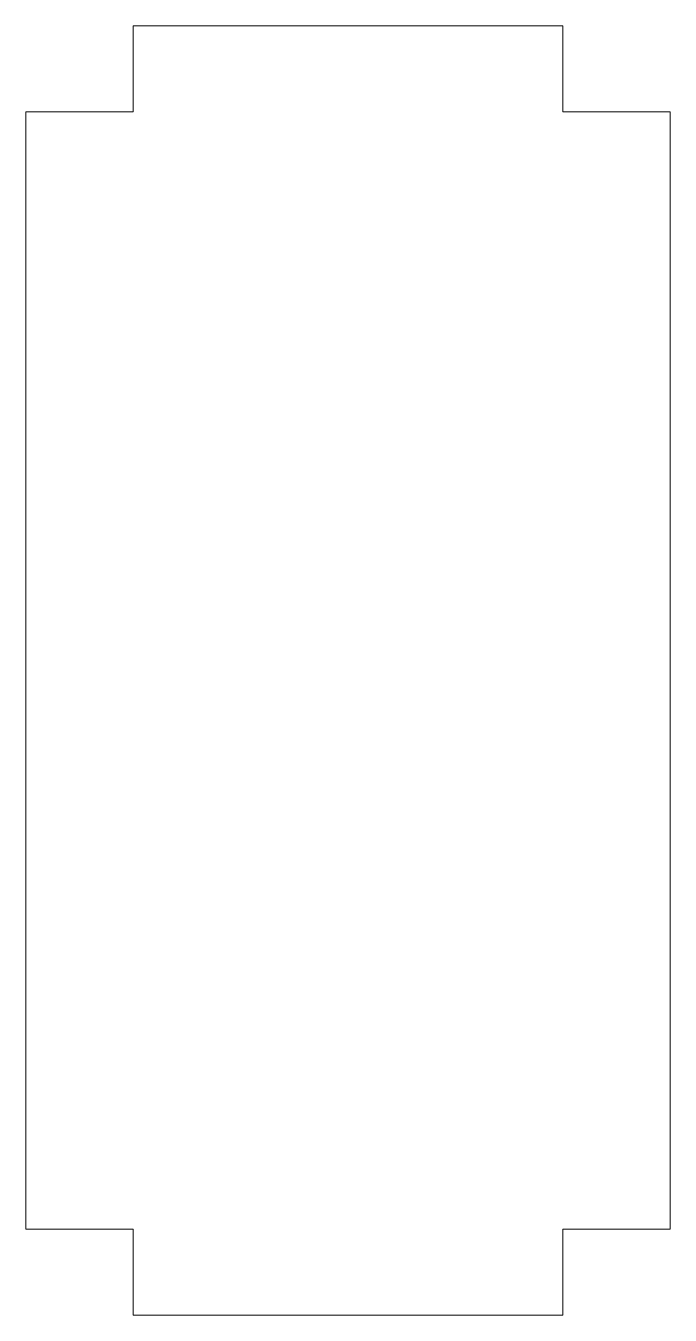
# Model space of a CAD drawing. Header units: millimetres. Extents: x 0 to 30, y 0 to 60.
import ezdxf

# ---------------------------------------------------------------- set-up
doc = ezdxf.new("R2010")
doc.units = ezdxf.units.MM
doc.layers.get('0').update_dxf_attribs({"lineweight": 0})

msp = doc.modelspace()

# ---------------------------------------------------------------- linework, layer by layer
at = {"color": 1, "true_color": 0xff0000}
for p, q in [((25, 60), (5, 60)), ((5, 60), (5, 56)), ((25, 56), (25, 60)), ((5, 56), (0, 56)), ((0, 56), (0, 4)), ((30, 56), (25, 56)), ((30, 4), (30, 56)), ((0, 4), (5, 4)), ((5, 4), (5, 0)), ((25, 0), (25, 4)), ((25, 4), (30, 4)), ((5, 0), (25, 0))]:
    msp.add_line(p, q, dxfattribs=at)

doc.saveas('drawing.dxf')
